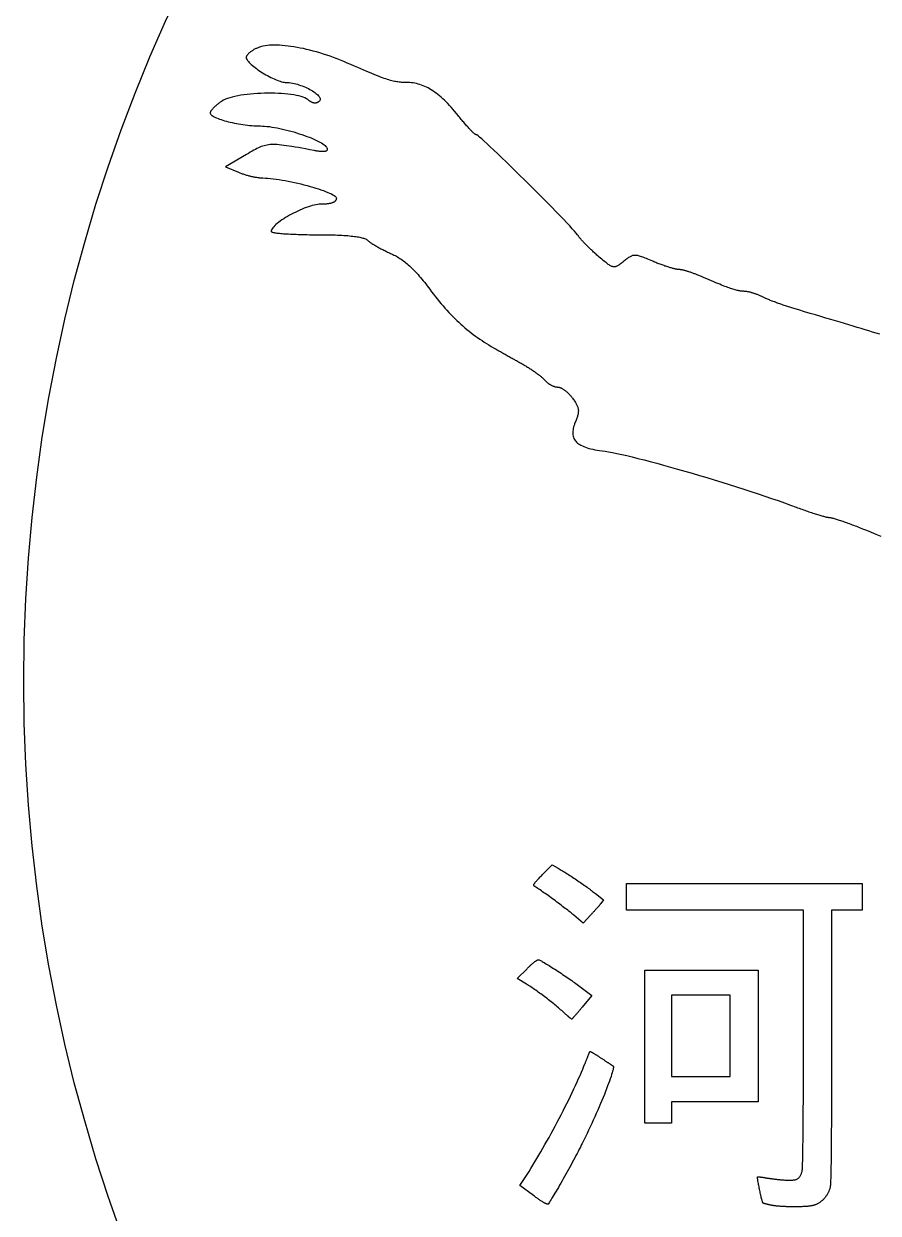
# Model space of a CAD drawing. Extents: x 2.5 to 77.5, y 2.5 to 77.5.
# Drawn here: x 2.5 to 22.46, y 27.58 to 55.37 of the extents above; entities that cross this region are included whole.
import ezdxf

# ---------------------------------------------------------------- set-up
doc = ezdxf.new("R2010")
doc.units = 0
doc.layers.get('0').update_dxf_attribs({"linetype": 'CONTINUOUS'})
doc.layers.add('NAME', color=7, linetype='CONTINUOUS')
doc.layers.add('NITORI', color=7, linetype='CONTINUOUS')

msp = doc.modelspace()

# ---------------------------------------------------------------- linework, layer by layer
msp.add_circle((40, 40), 37.5)
at = {"layer": 'NAME', "color": 7}
msp.add_line((14.41, 27.992), (14.41, 27.992), dxfattribs=at)
msp.add_line((14.41, 27.992), (14.41, 27.992), dxfattribs=at)
at = {"layer": 'NAME'}
for points in [[(15.415, 35.367), (15.446, 35.346), (15.478, 35.324), (15.509, 35.303), (15.54, 35.281), (15.571, 35.26), (15.601, 35.239), (15.631, 35.217), (15.66, 35.197), (15.688, 35.176), (15.715, 35.156), (15.742, 35.137), (15.767, 35.118), (15.791, 35.099), (15.814, 35.082), (15.836, 35.065), (15.857, 35.048), (16.044, 34.898), (15.986, 34.819), (15.982, 34.815), (15.979, 34.81), (15.974, 34.805), (15.97, 34.799), (15.965, 34.793), (15.959, 34.786), (15.953, 34.779), (15.947, 34.772), (15.941, 34.764), (15.934, 34.756), (15.927, 34.748), (15.919, 34.739), (15.912, 34.73), (15.904, 34.721), (15.896, 34.712), (15.887, 34.702), (15.879, 34.692), (15.87, 34.683), (15.861, 34.673), (15.852, 34.662), (15.843, 34.652), (15.833, 34.642), (15.824, 34.631), (15.814, 34.621), (15.805, 34.61), (15.795, 34.6), (15.786, 34.589), (15.776, 34.579), (15.766, 34.568), (15.757, 34.558), (15.747, 34.548), (15.567, 34.355), (15.349, 34.544), (15.349, 34.544), (15.33, 34.559), (15.31, 34.577), (15.287, 34.595), (15.263, 34.615), (15.237, 34.635), (15.21, 34.657), (15.182, 34.679), (15.152, 34.702), (15.122, 34.725), (15.09, 34.749), (15.058, 34.774), (15.025, 34.799), (14.991, 34.824), (14.957, 34.849), (14.923, 34.875), (14.889, 34.9), (14.854, 34.925), (14.82, 34.95), (14.786, 34.975), (14.752, 34.999), (14.719, 35.023), (14.686, 35.046), (14.654, 35.068), (14.623, 35.09), (14.593, 35.111), (14.564, 35.131), (14.537, 35.15), (14.51, 35.167), (14.486, 35.183), (14.463, 35.198), (14.441, 35.212), (14.436, 35.215), (14.432, 35.218), (14.428, 35.222), (14.425, 35.225), (14.422, 35.228), (14.419, 35.232), (14.418, 35.235), (14.416, 35.239), (14.416, 35.243), (14.416, 35.248), (14.417, 35.253), (14.418, 35.258), (14.421, 35.264), (14.424, 35.27), (14.427, 35.276), (14.432, 35.283), (14.437, 35.291), (14.444, 35.3), (14.451, 35.309), (14.459, 35.318), (14.468, 35.329), (14.478, 35.34), (14.489, 35.352), (14.501, 35.365), (14.514, 35.379), (14.528, 35.394), (14.543, 35.41), (14.56, 35.427), (14.577, 35.445), (14.596, 35.464), (14.616, 35.484), (14.848, 35.719), (14.989, 35.639), (15.012, 35.626), (15.035, 35.612), (15.06, 35.597), (15.086, 35.581), (15.113, 35.564), (15.141, 35.547), (15.169, 35.529), (15.198, 35.511), (15.228, 35.491), (15.258, 35.472), (15.289, 35.451), (15.32, 35.431), (15.352, 35.41), (15.383, 35.389)], [(22.089, 34.662), (21.731, 34.662), (21.373, 34.662), (21.373, 31.479), (21.373, 31.285), (21.373, 31.096), (21.372, 30.912), (21.372, 30.734), (21.372, 30.561), (21.372, 30.394), (21.371, 30.232), (21.371, 30.077), (21.37, 29.927), (21.369, 29.782), (21.369, 29.644), (21.368, 29.511), (21.367, 29.385), (21.366, 29.264), (21.365, 29.149), (21.364, 29.041), (21.363, 28.939), (21.362, 28.843), (21.361, 28.753), (21.359, 28.669), (21.358, 28.592), (21.357, 28.521), (21.355, 28.457), (21.354, 28.399), (21.352, 28.348), (21.35, 28.304), (21.349, 28.266), (21.347, 28.235), (21.345, 28.211), (21.343, 28.194), (21.341, 28.183), (21.337, 28.167), (21.332, 28.151), (21.326, 28.135), (21.32, 28.119), (21.314, 28.104), (21.307, 28.089), (21.3, 28.073), (21.293, 28.059), (21.286, 28.044), (21.278, 28.03), (21.269, 28.016), (21.261, 28.002), (21.252, 27.988), (21.243, 27.975), (21.233, 27.962), (21.223, 27.949), (21.213, 27.937), (21.203, 27.925), (21.192, 27.913), (21.182, 27.902), (21.17, 27.891), (21.159, 27.88), (21.147, 27.87), (21.135, 27.86), (21.123, 27.85), (21.111, 27.841), (21.098, 27.832), (21.086, 27.823), (21.073, 27.815), (21.059, 27.808), (21.046, 27.8), (21.036, 27.795), (21.026, 27.79), (21.016, 27.786), (21.006, 27.782), (20.997, 27.777), (20.986, 27.774), (20.976, 27.77), (20.966, 27.766), (20.955, 27.763), (20.944, 27.76), (20.932, 27.757), (20.92, 27.755), (20.908, 27.752), (20.895, 27.75), (20.882, 27.748), (20.867, 27.746), (20.853, 27.744), (20.837, 27.742), (20.821, 27.74), (20.804, 27.739), (20.786, 27.738), (20.767, 27.736), (20.747, 27.735), (20.726, 27.734), (20.704, 27.733), (20.681, 27.732), (20.657, 27.732), (20.632, 27.731), (20.605, 27.73), (20.577, 27.73), (20.548, 27.729), (20.528, 27.729), (20.507, 27.729), (20.486, 27.729), (20.466, 27.729), (20.445, 27.729), (20.424, 27.729), (20.402, 27.729), (20.381, 27.73), (20.36, 27.73), (20.339, 27.731), (20.318, 27.732), (20.297, 27.733), (20.277, 27.734), (20.257, 27.735), (20.236, 27.736), (20.217, 27.737), (20.197, 27.738), (20.178, 27.739), (20.159, 27.741), (20.141, 27.742), (20.123, 27.744), (20.106, 27.745), (20.089, 27.747), (20.073, 27.749), (20.058, 27.751), (20.043, 27.753), (20.029, 27.754), (20.015, 27.756), (20.003, 27.758), (19.991, 27.761), (19.98, 27.763), (19.98, 27.763), (19.98, 27.763), (19.97, 27.765), (19.959, 27.767), (19.949, 27.769), (19.939, 27.771), (19.93, 27.773), (19.92, 27.776), (19.91, 27.778), (19.901, 27.78), (19.892, 27.782), (19.883, 27.784), (19.874, 27.786), (19.866, 27.788), (19.858, 27.79), (19.85, 27.792), (19.842, 27.794), (19.835, 27.796), (19.828, 27.798), (19.821, 27.799), (19.815, 27.801), (19.809, 27.803), (19.803, 27.804), (19.798, 27.806), (19.793, 27.808), (19.789, 27.809), (19.785, 27.81), (19.782, 27.812), (19.779, 27.813), (19.776, 27.814), (19.774, 27.815), (19.773, 27.816), (19.772, 27.816), (19.769, 27.82), (19.766, 27.827), (19.763, 27.837), (19.759, 27.85), (19.754, 27.865), (19.75, 27.883), (19.744, 27.903), (19.739, 27.925), (19.733, 27.948), (19.727, 27.973), (19.721, 27.999), (19.715, 28.026), (19.709, 28.054), (19.703, 28.082), (19.697, 28.111), (19.691, 28.139), (19.685, 28.168), (19.679, 28.196), (19.673, 28.224), (19.668, 28.251), (19.663, 28.276), (19.659, 28.301), (19.655, 28.324), (19.651, 28.345), (19.648, 28.365), (19.645, 28.382), (19.643, 28.397), (19.642, 28.409), (19.641, 28.418), (19.641, 28.425), (19.642, 28.428), (19.643, 28.428), (19.645, 28.429), (19.646, 28.429), (19.649, 28.43), (19.651, 28.43), (19.654, 28.43), (19.658, 28.43), (19.661, 28.43), (19.666, 28.43), (19.67, 28.43), (19.675, 28.43), (19.68, 28.429), (19.686, 28.429), (19.691, 28.428), (19.697, 28.428), (19.704, 28.427), (19.71, 28.426), (19.717, 28.425), (19.724, 28.425), (19.732, 28.424), (19.739, 28.423), (19.747, 28.422), (19.755, 28.42), (19.763, 28.419), (19.771, 28.418), (19.78, 28.417), (19.788, 28.415), (19.797, 28.414), (19.806, 28.412), (19.814, 28.411), (19.823, 28.409), (19.833, 28.407), (19.843, 28.406), (19.853, 28.404), (19.864, 28.402), (19.876, 28.4), (19.888, 28.398), (19.9, 28.397), (19.913, 28.395), (19.926, 28.393), (19.94, 28.391), (19.954, 28.389), (19.968, 28.387), (19.982, 28.385), (19.997, 28.383), (20.012, 28.382), (20.027, 28.38), (20.043, 28.378), (20.058, 28.376), (20.073, 28.374), (20.089, 28.373), (20.104, 28.371), (20.12, 28.369), (20.136, 28.368), (20.151, 28.366), (20.166, 28.364), (20.181, 28.363), (20.197, 28.362), (20.211, 28.36), (20.226, 28.359), (20.24, 28.358), (20.255, 28.356), (20.284, 28.354), (20.312, 28.352), (20.338, 28.351), (20.363, 28.35), (20.387, 28.35), (20.41, 28.35), (20.431, 28.35), (20.451, 28.352), (20.47, 28.353), (20.488, 28.356), (20.505, 28.359), (20.521, 28.362), (20.536, 28.366), (20.55, 28.371), (20.564, 28.377), (20.576, 28.383), (20.588, 28.39), (20.598, 28.398), (20.609, 28.406), (20.618, 28.415), (20.627, 28.426), (20.635, 28.437), (20.643, 28.448), (20.65, 28.461), (20.656, 28.475), (20.663, 28.489), (20.669, 28.504), (20.674, 28.521), (20.679, 28.538), (20.684, 28.557), (20.689, 28.576), (20.69, 28.587), (20.692, 28.605), (20.694, 28.631), (20.695, 28.664), (20.697, 28.704), (20.698, 28.751), (20.699, 28.805), (20.701, 28.866), (20.702, 28.933), (20.703, 29.006), (20.705, 29.085), (20.706, 29.17), (20.707, 29.261), (20.708, 29.357), (20.709, 29.459), (20.71, 29.566), (20.711, 29.678), (20.712, 29.795), (20.713, 29.916), (20.714, 30.043), (20.715, 30.173), (20.715, 30.308), (20.716, 30.447), (20.716, 30.589), (20.717, 30.736), (20.717, 30.885), (20.718, 31.039), (20.718, 31.195), (20.718, 31.354), (20.718, 31.517), (20.718, 31.681), (20.719, 34.662), (18.649, 34.662), (16.579, 34.662), (16.579, 34.974), (16.579, 35.285), (19.334, 35.285), (22.089, 35.285), (22.089, 34.974)], [(14.463, 32.787), (14.433, 32.808), (14.404, 32.827), (14.376, 32.847), (14.348, 32.865), (14.321, 32.883), (14.294, 32.901), (14.268, 32.917), (14.243, 32.933), (14.03, 33.064), (14.258, 33.292), (14.272, 33.306), (14.286, 33.319), (14.3, 33.332), (14.313, 33.345), (14.326, 33.357), (14.338, 33.368), (14.35, 33.38), (14.362, 33.39), (14.374, 33.4), (14.385, 33.41), (14.396, 33.42), (14.406, 33.428), (14.416, 33.437), (14.426, 33.445), (14.435, 33.452), (14.444, 33.459), (14.453, 33.465), (14.461, 33.471), (14.469, 33.477), (14.477, 33.482), (14.484, 33.486), (14.491, 33.49), (14.497, 33.493), (14.503, 33.496), (14.509, 33.498), (14.514, 33.5), (14.519, 33.502), (14.523, 33.502), (14.527, 33.503), (14.53, 33.502), (14.533, 33.501), (14.545, 33.497), (14.559, 33.49), (14.575, 33.482), (14.594, 33.472), (14.614, 33.46), (14.637, 33.447), (14.662, 33.433), (14.688, 33.417), (14.716, 33.4), (14.745, 33.382), (14.776, 33.363), (14.808, 33.343), (14.841, 33.322), (14.875, 33.3), (14.91, 33.278), (14.945, 33.255), (14.981, 33.232), (15.017, 33.208), (15.053, 33.184), (15.09, 33.159), (15.126, 33.135), (15.163, 33.11), (15.199, 33.086), (15.234, 33.061), (15.27, 33.037), (15.304, 33.013), (15.337, 32.989), (15.37, 32.966), (15.401, 32.943), (15.431, 32.921), (15.46, 32.9), (15.77, 32.669), (15.544, 32.391), (15.532, 32.376), (15.52, 32.362), (15.508, 32.348), (15.497, 32.334), (15.485, 32.32), (15.474, 32.306), (15.463, 32.293), (15.452, 32.28), (15.442, 32.267), (15.431, 32.255), (15.421, 32.243), (15.411, 32.232), (15.402, 32.22), (15.393, 32.21), (15.384, 32.2), (15.375, 32.19), (15.367, 32.181), (15.36, 32.172), (15.352, 32.163), (15.345, 32.156), (15.339, 32.149), (15.333, 32.142), (15.327, 32.136), (15.322, 32.131), (15.318, 32.126), (15.314, 32.122), (15.31, 32.119), (15.307, 32.116), (15.305, 32.114), (15.303, 32.113), (15.302, 32.113), (15.301, 32.113), (15.3, 32.113), (15.298, 32.115), (15.295, 32.116), (15.292, 32.118), (15.289, 32.12), (15.286, 32.123), (15.282, 32.126), (15.277, 32.129), (15.272, 32.133), (15.267, 32.137), (15.262, 32.141), (15.256, 32.146), (15.25, 32.151), (15.244, 32.156), (15.238, 32.161), (15.231, 32.167), (15.224, 32.173), (15.216, 32.18), (15.209, 32.186), (15.201, 32.193), (15.193, 32.2), (15.185, 32.207), (15.177, 32.214), (15.168, 32.222), (15.16, 32.229), (15.151, 32.237), (15.142, 32.245), (15.133, 32.253), (15.124, 32.261), (15.115, 32.27), (15.115, 32.27), (15.092, 32.291), (15.069, 32.312), (15.044, 32.334), (15.019, 32.356), (14.992, 32.378), (14.966, 32.401), (14.938, 32.424), (14.91, 32.447), (14.882, 32.47), (14.853, 32.493), (14.824, 32.517), (14.794, 32.54), (14.764, 32.564), (14.734, 32.587), (14.704, 32.61), (14.673, 32.633), (14.643, 32.656), (14.613, 32.679), (14.582, 32.701), (14.552, 32.723), (14.522, 32.745), (14.492, 32.766)], [(17.637, 30.179), (17.637, 29.93), (17.637, 29.681), (17.326, 29.681), (17.014, 29.681), (17.014, 31.471), (17.014, 31.471), (17.014, 33.261), (18.338, 33.261), (19.661, 33.261), (19.661, 31.72), (19.661, 30.179), (18.649, 30.179)], [(18.322, 30.771), (19.007, 30.771), (19.007, 31.72), (19.007, 31.72), (19.007, 32.67), (18.322, 32.67), (17.637, 32.67), (17.637, 31.72), (17.637, 30.771)], [(15.055, 29.881), (15.101, 29.969), (15.145, 30.057), (15.189, 30.144), (15.232, 30.23), (15.273, 30.316), (15.314, 30.4), (15.354, 30.484), (15.392, 30.565), (15.429, 30.645), (15.464, 30.724), (15.498, 30.8), (15.53, 30.874), (15.56, 30.946), (15.589, 31.015), (15.616, 31.082), (15.621, 31.096), (15.627, 31.11), (15.632, 31.124), (15.638, 31.137), (15.643, 31.15), (15.648, 31.164), (15.653, 31.176), (15.658, 31.189), (15.663, 31.201), (15.668, 31.213), (15.672, 31.225), (15.677, 31.236), (15.681, 31.247), (15.686, 31.258), (15.69, 31.268), (15.694, 31.277), (15.698, 31.287), (15.701, 31.295), (15.705, 31.304), (15.708, 31.312), (15.711, 31.319), (15.714, 31.326), (15.716, 31.332), (15.719, 31.337), (15.721, 31.343), (15.723, 31.347), (15.724, 31.351), (15.726, 31.354), (15.727, 31.356), (15.728, 31.358), (15.728, 31.359), (15.729, 31.359), (15.73, 31.359), (15.733, 31.359), (15.735, 31.358), (15.739, 31.356), (15.743, 31.355), (15.748, 31.352), (15.753, 31.35), (15.759, 31.347), (15.765, 31.343), (15.772, 31.34), (15.779, 31.335), (15.787, 31.331), (15.795, 31.326), (15.804, 31.321), (15.813, 31.315), (15.823, 31.31), (15.833, 31.304), (15.843, 31.297), (15.854, 31.291), (15.865, 31.284), (15.877, 31.277), (15.888, 31.269), (15.9, 31.262), (15.913, 31.254), (15.925, 31.246), (15.938, 31.238), (15.951, 31.229), (15.964, 31.221), (15.977, 31.212), (15.991, 31.203), (16.004, 31.194), (16.018, 31.186), (16.031, 31.177), (16.044, 31.168), (16.057, 31.16), (16.07, 31.151), (16.082, 31.143), (16.095, 31.135), (16.107, 31.127), (16.119, 31.119), (16.13, 31.111), (16.141, 31.104), (16.152, 31.097), (16.163, 31.09), (16.173, 31.083), (16.183, 31.076), (16.193, 31.07), (16.202, 31.064), (16.21, 31.059), (16.218, 31.053), (16.226, 31.048), (16.233, 31.043), (16.24, 31.039), (16.246, 31.035), (16.251, 31.031), (16.256, 31.028), (16.261, 31.025), (16.265, 31.023), (16.268, 31.021), (16.27, 31.019), (16.272, 31.018), (16.276, 31.011), (16.278, 30.999), (16.277, 30.981), (16.274, 30.957), (16.268, 30.929), (16.259, 30.896), (16.249, 30.859), (16.236, 30.817), (16.221, 30.771), (16.204, 30.721), (16.185, 30.668), (16.164, 30.612), (16.142, 30.552), (16.117, 30.489), (16.092, 30.424), (16.065, 30.356), (16.036, 30.286), (16.007, 30.214), (15.976, 30.141), (15.944, 30.066), (15.911, 29.989), (15.877, 29.912), (15.843, 29.834), (15.807, 29.755), (15.772, 29.677), (15.735, 29.598), (15.698, 29.519), (15.661, 29.44), (15.624, 29.363), (15.587, 29.286), (15.549, 29.21), (15.527, 29.167), (15.504, 29.121), (15.48, 29.074), (15.455, 29.025), (15.428, 28.975), (15.401, 28.924), (15.373, 28.872), (15.345, 28.819), (15.316, 28.765), (15.286, 28.711), (15.256, 28.656), (15.226, 28.601), (15.196, 28.547), (15.166, 28.493), (15.136, 28.439), (15.106, 28.386), (15.076, 28.334), (15.047, 28.282), (15.018, 28.232), (14.99, 28.184), (14.963, 28.137), (14.936, 28.091), (14.91, 28.048), (14.886, 28.007), (14.862, 27.968), (14.84, 27.932), (14.819, 27.898), (14.799, 27.867), (14.782, 27.839), (14.765, 27.815), (14.751, 27.794), (14.749, 27.792), (14.746, 27.791), (14.743, 27.79), (14.74, 27.79), (14.735, 27.79), (14.73, 27.791), (14.725, 27.792), (14.718, 27.794), (14.712, 27.797), (14.704, 27.8), (14.696, 27.803), (14.688, 27.808), (14.679, 27.812), (14.669, 27.818), (14.658, 27.824), (14.647, 27.83), (14.636, 27.837), (14.623, 27.844), (14.611, 27.853), (14.597, 27.861), (14.583, 27.87), (14.569, 27.88), (14.553, 27.89), (14.537, 27.901), (14.521, 27.913), (14.504, 27.925), (14.486, 27.937), (14.468, 27.95), (14.449, 27.964), (14.43, 27.978), (14.41, 27.992), (14.094, 28.226), (14.305, 28.556), (14.349, 28.627), (14.395, 28.701), (14.441, 28.776), (14.487, 28.854), (14.534, 28.933), (14.582, 29.014), (14.63, 29.097), (14.677, 29.181), (14.725, 29.266), (14.773, 29.352), (14.821, 29.439), (14.869, 29.527), (14.916, 29.615), (14.963, 29.704), (15.009, 29.792)]]:
    msp.add_lwpolyline(points, close=True, dxfattribs=at)
at = {"layer": 'NITORI'}
msp.add_lwpolyline([(22.5, 48.117), (22.417, 48.142), (22.333, 48.167), (22.246, 48.193), (22.158, 48.22), (22.067, 48.247), (21.974, 48.275), (21.878, 48.303), (21.78, 48.333), (21.678, 48.363), (21.574, 48.394), (21.467, 48.427), (21.356, 48.46), (21.241, 48.494), (21.123, 48.529), (21.001, 48.565), (20.875, 48.603), (20.745, 48.642), (20.611, 48.682), (20.472, 48.723), (20.447, 48.731), (20.422, 48.738), (20.397, 48.746), (20.371, 48.754), (20.346, 48.762), (20.32, 48.771), (20.294, 48.78), (20.267, 48.788), (20.241, 48.797), (20.215, 48.806), (20.189, 48.815), (20.163, 48.824), (20.137, 48.834), (20.112, 48.843), (20.086, 48.852), (20.061, 48.861), (20.037, 48.871), (20.013, 48.88), (19.989, 48.889), (19.966, 48.898), (19.943, 48.907), (19.921, 48.916), (19.9, 48.925), (19.879, 48.933), (19.86, 48.942), (19.841, 48.95), (19.822, 48.958), (19.805, 48.966), (19.789, 48.973), (19.774, 48.981), (19.76, 48.988), (19.746, 48.995), (19.732, 49.001), (19.718, 49.008), (19.703, 49.015), (19.689, 49.021), (19.674, 49.027), (19.659, 49.034), (19.644, 49.04), (19.628, 49.045), (19.613, 49.051), (19.598, 49.057), (19.582, 49.062), (19.567, 49.067), (19.552, 49.072), (19.536, 49.077), (19.521, 49.082), (19.506, 49.086), (19.492, 49.09), (19.477, 49.094), (19.463, 49.097), (19.449, 49.101), (19.435, 49.104), (19.422, 49.106), (19.409, 49.109), (19.396, 49.111), (19.384, 49.113), (19.373, 49.115), (19.362, 49.116), (19.351, 49.117), (19.341, 49.117), (19.331, 49.117), (19.315, 49.118), (19.299, 49.118), (19.282, 49.12), (19.264, 49.121), (19.246, 49.124), (19.228, 49.127), (19.208, 49.13), (19.188, 49.134), (19.167, 49.139), (19.145, 49.145), (19.121, 49.151), (19.097, 49.158), (19.071, 49.166), (19.044, 49.175), (19.015, 49.185), (18.984, 49.196), (18.952, 49.207), (18.918, 49.22), (18.882, 49.233), (18.844, 49.248), (18.804, 49.264), (18.762, 49.281), (18.718, 49.299), (18.671, 49.318), (18.622, 49.338), (18.57, 49.36), (18.516, 49.383), (18.459, 49.407), (18.399, 49.433), (18.336, 49.46), (18.27, 49.488), (18.253, 49.495), (18.236, 49.502), (18.218, 49.51), (18.201, 49.517), (18.183, 49.524), (18.165, 49.53), (18.147, 49.537), (18.129, 49.543), (18.112, 49.55), (18.094, 49.556), (18.076, 49.562), (18.059, 49.568), (18.042, 49.573), (18.024, 49.579), (18.008, 49.584), (17.991, 49.589), (17.975, 49.594), (17.959, 49.598), (17.943, 49.602), (17.928, 49.606), (17.913, 49.61), (17.899, 49.613), (17.885, 49.616), (17.872, 49.619), (17.859, 49.621), (17.847, 49.623), (17.836, 49.625), (17.825, 49.626), (17.815, 49.627), (17.805, 49.628), (17.797, 49.628), (17.788, 49.628), (17.778, 49.629), (17.767, 49.63), (17.755, 49.632), (17.742, 49.635), (17.728, 49.637), (17.714, 49.64), (17.698, 49.644), (17.681, 49.648), (17.664, 49.653), (17.646, 49.658), (17.628, 49.663), (17.608, 49.668), (17.589, 49.674), (17.568, 49.681), (17.547, 49.687), (17.526, 49.694), (17.504, 49.702), (17.482, 49.709), (17.459, 49.717), (17.436, 49.725), (17.413, 49.734), (17.389, 49.742), (17.366, 49.751), (17.342, 49.76), (17.318, 49.77), (17.294, 49.779), (17.27, 49.789), (17.246, 49.799), (17.222, 49.809), (17.199, 49.819), (17.158, 49.836), (17.12, 49.852), (17.084, 49.868), (17.05, 49.881), (17.018, 49.894), (16.989, 49.906), (16.961, 49.916), (16.935, 49.926), (16.911, 49.934), (16.888, 49.941), (16.866, 49.947), (16.846, 49.951), (16.826, 49.955), (16.808, 49.957), (16.791, 49.958), (16.774, 49.958), (16.758, 49.957), (16.742, 49.955), (16.726, 49.951), (16.711, 49.947), (16.696, 49.941), (16.681, 49.934), (16.665, 49.926), (16.649, 49.917), (16.633, 49.906), (16.616, 49.894), (16.599, 49.882), (16.58, 49.868), (16.561, 49.852), (16.54, 49.836), (16.519, 49.819), (16.497, 49.801), (16.476, 49.784), (16.457, 49.769), (16.438, 49.755), (16.421, 49.742), (16.404, 49.731), (16.388, 49.721), (16.373, 49.712), (16.358, 49.705), (16.344, 49.699), (16.33, 49.694), (16.316, 49.691), (16.302, 49.69), (16.287, 49.69), (16.273, 49.692), (16.258, 49.695), (16.243, 49.699), (16.227, 49.706), (16.21, 49.714), (16.193, 49.724), (16.175, 49.735), (16.155, 49.748), (16.135, 49.763), (16.113, 49.78), (16.089, 49.798), (16.065, 49.818), (16.038, 49.841), (16.01, 49.865), (15.979, 49.891), (15.947, 49.918), (15.913, 49.948), (15.893, 49.965), (15.874, 49.983), (15.854, 50), (15.834, 50.018), (15.815, 50.035), (15.796, 50.053), (15.777, 50.071), (15.758, 50.088), (15.739, 50.106), (15.721, 50.123), (15.703, 50.141), (15.685, 50.158), (15.668, 50.175), (15.651, 50.192), (15.635, 50.208), (15.619, 50.224), (15.603, 50.24), (15.588, 50.256), (15.574, 50.271), (15.56, 50.286), (15.547, 50.3), (15.535, 50.314), (15.523, 50.327), (15.512, 50.34), (15.502, 50.352), (15.492, 50.364), (15.483, 50.375), (15.476, 50.385), (15.469, 50.394), (15.463, 50.403), (15.458, 50.411), (15.44, 50.437), (15.41, 50.474), (15.369, 50.521), (15.317, 50.579), (15.256, 50.645), (15.186, 50.719), (15.109, 50.801), (15.024, 50.889), (14.934, 50.983), (14.838, 51.081), (14.737, 51.183), (14.633, 51.289), (14.526, 51.396), (14.417, 51.505), (14.306, 51.615), (14.196, 51.725), (14.086, 51.833), (13.977, 51.94), (13.871, 52.044), (13.768, 52.144), (13.668, 52.24), (13.573, 52.331), (13.484, 52.415), (13.401, 52.493), (13.326, 52.563), (13.258, 52.625), (13.2, 52.677), (13.151, 52.72), (13.113, 52.751), (13.086, 52.77), (13.071, 52.777), (13.067, 52.777), (13.062, 52.779), (13.056, 52.782), (13.049, 52.786), (13.042, 52.792), (13.033, 52.798), (13.024, 52.806), (13.014, 52.814), (13.003, 52.824), (12.992, 52.834), (12.98, 52.846), (12.967, 52.858), (12.954, 52.871), (12.94, 52.885), (12.926, 52.9), (12.911, 52.916), (12.896, 52.932), (12.88, 52.949), (12.864, 52.967), (12.847, 52.986), (12.83, 53.005), (12.813, 53.025), (12.795, 53.045), (12.778, 53.066), (12.76, 53.087), (12.741, 53.109), (12.723, 53.131), (12.704, 53.154), (12.686, 53.177), (12.667, 53.2), (12.648, 53.224), (12.607, 53.275), (12.566, 53.324), (12.525, 53.372), (12.485, 53.418), (12.445, 53.461), (12.406, 53.503), (12.366, 53.543), (12.327, 53.582), (12.289, 53.618), (12.25, 53.653), (12.211, 53.686), (12.173, 53.717), (12.135, 53.746), (12.097, 53.774), (12.059, 53.8), (12.021, 53.824), (11.983, 53.847), (11.945, 53.868), (11.907, 53.887), (11.869, 53.905), (11.831, 53.921), (11.793, 53.936), (11.754, 53.949), (11.716, 53.96), (11.677, 53.97), (11.639, 53.978), (11.6, 53.985), (11.561, 53.99), (11.521, 53.993), (11.481, 53.996), (11.441, 53.996), (11.412, 53.997), (11.383, 53.997), (11.354, 53.998), (11.326, 54), (11.299, 54.002), (11.271, 54.004), (11.243, 54.008), (11.216, 54.012), (11.187, 54.017), (11.158, 54.022), (11.128, 54.029), (11.097, 54.037), (11.065, 54.045), (11.031, 54.055), (10.995, 54.066), (10.958, 54.079), (10.919, 54.092), (10.878, 54.107), (10.834, 54.123), (10.788, 54.141), (10.739, 54.16), (10.687, 54.181), (10.632, 54.204), (10.574, 54.228), (10.512, 54.254), (10.447, 54.282), (10.377, 54.312), (10.304, 54.344), (10.226, 54.378), (10.144, 54.413), (10.058, 54.451), (9.978, 54.486), (9.899, 54.518), (9.819, 54.55), (9.739, 54.58), (9.659, 54.609), (9.579, 54.636), (9.5, 54.662), (9.42, 54.686), (9.342, 54.709), (9.263, 54.731), (9.186, 54.751), (9.109, 54.77), (9.034, 54.787), (8.959, 54.802), (8.885, 54.816), (8.813, 54.829), (8.743, 54.839), (8.674, 54.848), (8.606, 54.856), (8.541, 54.862), (8.477, 54.866), (8.415, 54.868), (8.356, 54.869), (8.299, 54.868), (8.244, 54.865), (8.192, 54.86), (8.142, 54.853), (8.095, 54.845), (8.051, 54.835), (8.01, 54.823), (7.973, 54.809), (7.956, 54.802), (7.94, 54.794), (7.924, 54.787), (7.909, 54.779), (7.894, 54.772), (7.879, 54.764), (7.865, 54.756), (7.851, 54.747), (7.838, 54.739), (7.825, 54.731), (7.813, 54.722), (7.801, 54.714), (7.789, 54.705), (7.778, 54.697), (7.768, 54.688), (7.759, 54.679), (7.749, 54.671), (7.741, 54.662), (7.733, 54.654), (7.726, 54.646), (7.72, 54.638), (7.714, 54.629), (7.709, 54.622), (7.705, 54.614), (7.701, 54.606), (7.699, 54.599), (7.697, 54.592), (7.696, 54.585), (7.695, 54.578), (7.696, 54.571), (7.698, 54.565), (7.705, 54.547), (7.716, 54.527), (7.73, 54.507), (7.748, 54.485), (7.768, 54.463), (7.79, 54.44), (7.815, 54.417), (7.842, 54.393), (7.872, 54.368), (7.903, 54.344), (7.936, 54.32), (7.97, 54.295), (8.005, 54.271), (8.042, 54.247), (8.079, 54.223), (8.117, 54.2), (8.155, 54.178), (8.194, 54.156), (8.233, 54.135), (8.272, 54.116), (8.31, 54.097), (8.348, 54.079), (8.385, 54.063), (8.422, 54.049), (8.457, 54.035), (8.491, 54.024), (8.523, 54.014), (8.554, 54.007), (8.583, 54.001), (8.61, 53.998), (8.634, 53.996), (8.669, 53.995), (8.704, 53.993), (8.741, 53.988), (8.778, 53.982), (8.816, 53.974), (8.854, 53.965), (8.892, 53.955), (8.93, 53.943), (8.969, 53.93), (9.006, 53.917), (9.044, 53.902), (9.08, 53.886), (9.116, 53.87), (9.151, 53.853), (9.184, 53.836), (9.216, 53.818), (9.247, 53.799), (9.275, 53.781), (9.302, 53.762), (9.327, 53.743), (9.349, 53.725), (9.369, 53.706), (9.387, 53.688), (9.401, 53.67), (9.413, 53.652), (9.421, 53.635), (9.426, 53.619), (9.428, 53.604), (9.426, 53.589), (9.419, 53.575), (9.409, 53.562), (9.402, 53.556), (9.395, 53.549), (9.388, 53.544), (9.38, 53.538), (9.373, 53.533), (9.365, 53.529), (9.358, 53.526), (9.35, 53.522), (9.342, 53.52), (9.334, 53.518), (9.326, 53.516), (9.318, 53.515), (9.31, 53.515), (9.301, 53.515), (9.293, 53.515), (9.284, 53.516), (9.275, 53.518), (9.266, 53.52), (9.257, 53.523), (9.248, 53.526), (9.238, 53.53), (9.229, 53.534), (9.219, 53.539), (9.209, 53.544), (9.199, 53.55), (9.189, 53.557), (9.178, 53.564), (9.167, 53.571), (9.157, 53.579), (9.145, 53.588), (9.134, 53.597), (9.105, 53.617), (9.07, 53.636), (9.028, 53.653), (8.981, 53.669), (8.928, 53.683), (8.871, 53.696), (8.809, 53.708), (8.743, 53.718), (8.673, 53.726), (8.601, 53.733), (8.525, 53.739), (8.448, 53.743), (8.368, 53.746), (8.288, 53.747), (8.206, 53.747), (8.124, 53.746), (8.042, 53.743), (7.96, 53.739), (7.879, 53.733), (7.799, 53.726), (7.721, 53.718), (7.645, 53.709), (7.572, 53.698), (7.502, 53.685), (7.435, 53.672), (7.372, 53.657), (7.314, 53.64), (7.26, 53.623), (7.211, 53.604), (7.168, 53.584), (7.131, 53.562), (7.117, 53.553), (7.102, 53.543), (7.088, 53.533), (7.074, 53.523), (7.061, 53.513), (7.047, 53.503), (7.034, 53.493), (7.021, 53.482), (7.009, 53.472), (6.997, 53.462), (6.985, 53.452), (6.974, 53.442), (6.963, 53.432), (6.952, 53.422), (6.942, 53.412), (6.932, 53.402), (6.923, 53.393), (6.914, 53.384), (6.906, 53.374), (6.899, 53.366), (6.892, 53.357), (6.885, 53.348), (6.879, 53.34), (6.874, 53.332), (6.869, 53.325), (6.865, 53.318), (6.862, 53.311), (6.86, 53.304), (6.858, 53.298), (6.857, 53.293), (6.856, 53.287), (6.858, 53.275), (6.864, 53.262), (6.874, 53.249), (6.888, 53.235), (6.905, 53.222), (6.926, 53.208), (6.949, 53.195), (6.976, 53.181), (7.006, 53.168), (7.038, 53.155), (7.073, 53.141), (7.11, 53.129), (7.149, 53.116), (7.19, 53.103), (7.233, 53.091), (7.278, 53.08), (7.324, 53.068), (7.371, 53.058), (7.42, 53.047), (7.469, 53.038), (7.52, 53.028), (7.571, 53.02), (7.622, 53.012), (7.674, 53.005), (7.725, 52.999), (7.777, 52.994), (7.828, 52.989), (7.879, 52.985), (7.93, 52.983), (7.98, 52.981), (8.028, 52.98), (8.077, 52.979), (8.128, 52.976), (8.182, 52.971), (8.238, 52.965), (8.297, 52.956), (8.357, 52.946), (8.419, 52.935), (8.482, 52.922), (8.547, 52.907), (8.611, 52.892), (8.676, 52.875), (8.741, 52.858), (8.806, 52.84), (8.87, 52.82), (8.934, 52.8), (8.996, 52.78), (9.056, 52.759), (9.115, 52.738), (9.172, 52.716), (9.227, 52.694), (9.278, 52.672), (9.327, 52.65), (9.373, 52.628), (9.415, 52.606), (9.453, 52.585), (9.487, 52.563), (9.517, 52.543), (9.541, 52.523), (9.561, 52.503), (9.575, 52.485), (9.584, 52.467), (9.587, 52.459), (9.588, 52.451), (9.589, 52.443), (9.59, 52.436), (9.589, 52.43), (9.588, 52.423), (9.586, 52.418), (9.583, 52.412), (9.58, 52.407), (9.575, 52.403), (9.57, 52.399), (9.564, 52.395), (9.557, 52.392), (9.55, 52.389), (9.541, 52.387), (9.532, 52.385), (9.522, 52.384), (9.511, 52.383), (9.499, 52.382), (9.486, 52.382), (9.472, 52.382), (9.457, 52.383), (9.442, 52.384), (9.425, 52.385), (9.408, 52.387), (9.389, 52.389), (9.37, 52.392), (9.349, 52.395), (9.328, 52.398), (9.306, 52.402), (9.282, 52.406), (9.181, 52.425), (9.086, 52.443), (8.998, 52.459), (8.915, 52.474), (8.838, 52.487), (8.765, 52.5), (8.698, 52.511), (8.635, 52.52), (8.576, 52.528), (8.521, 52.535), (8.47, 52.54), (8.422, 52.544), (8.377, 52.546), (8.334, 52.547), (8.294, 52.547), (8.256, 52.544), (8.219, 52.541), (8.184, 52.535), (8.15, 52.528), (8.116, 52.52), (8.083, 52.51), (8.05, 52.498), (8.016, 52.484), (7.982, 52.469), (7.947, 52.452), (7.911, 52.433), (7.873, 52.413), (7.833, 52.391), (7.792, 52.367), (7.747, 52.341), (7.7, 52.314), (7.213, 52.028), (7.518, 51.898), (7.534, 51.891), (7.551, 51.885), (7.568, 51.878), (7.586, 51.871), (7.605, 51.865), (7.623, 51.859), (7.642, 51.852), (7.662, 51.846), (7.681, 51.84), (7.701, 51.835), (7.721, 51.829), (7.741, 51.824), (7.761, 51.819), (7.781, 51.814), (7.801, 51.809), (7.821, 51.804), (7.841, 51.8), (7.861, 51.795), (7.88, 51.792), (7.9, 51.788), (7.919, 51.784), (7.938, 51.781), (7.957, 51.778), (7.975, 51.776), (7.993, 51.773), (8.01, 51.771), (8.027, 51.77), (8.044, 51.768), (8.059, 51.767), (8.075, 51.766), (8.089, 51.766), (8.144, 51.764), (8.203, 51.76), (8.265, 51.755), (8.33, 51.748), (8.397, 51.739), (8.466, 51.729), (8.536, 51.717), (8.608, 51.705), (8.681, 51.691), (8.755, 51.676), (8.828, 51.66), (8.902, 51.643), (8.975, 51.626), (9.047, 51.608), (9.119, 51.589), (9.188, 51.57), (9.256, 51.55), (9.321, 51.53), (9.384, 51.51), (9.444, 51.49), (9.5, 51.47), (9.553, 51.45), (9.602, 51.43), (9.646, 51.411), (9.686, 51.392), (9.72, 51.373), (9.749, 51.356), (9.773, 51.338), (9.79, 51.322), (9.8, 51.307), (9.804, 51.292), (9.803, 51.283), (9.802, 51.275), (9.8, 51.266), (9.798, 51.258), (9.794, 51.25), (9.79, 51.243), (9.785, 51.236), (9.779, 51.229), (9.773, 51.222), (9.766, 51.216), (9.758, 51.21), (9.749, 51.204), (9.74, 51.199), (9.729, 51.194), (9.718, 51.189), (9.707, 51.185), (9.694, 51.18), (9.681, 51.176), (9.667, 51.173), (9.652, 51.17), (9.636, 51.166), (9.62, 51.164), (9.603, 51.161), (9.585, 51.159), (9.566, 51.157), (9.547, 51.156), (9.527, 51.154), (9.506, 51.153), (9.484, 51.153), (9.462, 51.152), (9.438, 51.152), (9.404, 51.151), (9.367, 51.147), (9.327, 51.14), (9.285, 51.131), (9.241, 51.12), (9.196, 51.107), (9.149, 51.092), (9.101, 51.075), (9.053, 51.057), (9.003, 51.037), (8.953, 51.016), (8.904, 50.993), (8.854, 50.969), (8.805, 50.945), (8.756, 50.919), (8.709, 50.893), (8.662, 50.867), (8.617, 50.84), (8.574, 50.812), (8.533, 50.785), (8.493, 50.758), (8.457, 50.731), (8.423, 50.704), (8.392, 50.677), (8.364, 50.652), (8.34, 50.627), (8.319, 50.602), (8.303, 50.579), (8.29, 50.557), (8.283, 50.536), (8.28, 50.517), (8.281, 50.513), (8.285, 50.509), (8.292, 50.505), (8.302, 50.501), (8.315, 50.498), (8.33, 50.494), (8.348, 50.49), (8.368, 50.487), (8.39, 50.483), (8.415, 50.48), (8.442, 50.476), (8.472, 50.473), (8.503, 50.47), (8.536, 50.467), (8.571, 50.464), (8.609, 50.462), (8.648, 50.459), (8.688, 50.457), (8.73, 50.454), (8.774, 50.452), (8.82, 50.45), (8.866, 50.449), (8.914, 50.447), (8.964, 50.445), (9.014, 50.444), (9.066, 50.443), (9.118, 50.442), (9.172, 50.441), (9.227, 50.441), (9.282, 50.44), (9.338, 50.44), (9.406, 50.44), (9.473, 50.44), (9.537, 50.439), (9.599, 50.438), (9.659, 50.437), (9.717, 50.436), (9.773, 50.434), (9.828, 50.432), (9.88, 50.43), (9.93, 50.427), (9.978, 50.424), (10.024, 50.421), (10.068, 50.418), (10.11, 50.414), (10.15, 50.41), (10.188, 50.406), (10.225, 50.402), (10.259, 50.397), (10.291, 50.392), (10.322, 50.387), (10.35, 50.381), (10.377, 50.375), (10.401, 50.369), (10.424, 50.363), (10.445, 50.356), (10.464, 50.349), (10.481, 50.342), (10.497, 50.335), (10.51, 50.327), (10.522, 50.319), (10.531, 50.311), (10.539, 50.304), (10.548, 50.296), (10.558, 50.288), (10.568, 50.28), (10.58, 50.271), (10.593, 50.262), (10.606, 50.253), (10.621, 50.243), (10.636, 50.234), (10.652, 50.223), (10.669, 50.213), (10.686, 50.202), (10.704, 50.192), (10.723, 50.181), (10.742, 50.17), (10.762, 50.159), (10.782, 50.147), (10.802, 50.136), (10.823, 50.125), (10.845, 50.113), (10.866, 50.102), (10.888, 50.091), (10.911, 50.079), (10.933, 50.068), (10.956, 50.057), (10.978, 50.046), (11.001, 50.035), (11.024, 50.024), (11.047, 50.014), (11.069, 50.003), (11.092, 49.993), (11.121, 49.98), (11.149, 49.966), (11.178, 49.952), (11.206, 49.936), (11.234, 49.92), (11.262, 49.903), (11.29, 49.885), (11.318, 49.867), (11.346, 49.847), (11.374, 49.827), (11.401, 49.805), (11.429, 49.783), (11.457, 49.76), (11.485, 49.736), (11.513, 49.711), (11.541, 49.684), (11.57, 49.657), (11.598, 49.629), (11.627, 49.6), (11.655, 49.57), (11.684, 49.539), (11.713, 49.507), (11.742, 49.473), (11.772, 49.439), (11.802, 49.403), (11.832, 49.366), (11.862, 49.329), (11.893, 49.289), (11.924, 49.249), (11.955, 49.208), (11.986, 49.165), (12.03, 49.106), (12.074, 49.048), (12.118, 48.991), (12.163, 48.936), (12.207, 48.881), (12.251, 48.828), (12.296, 48.775), (12.341, 48.724), (12.386, 48.674), (12.432, 48.625), (12.477, 48.577), (12.523, 48.53), (12.569, 48.483), (12.616, 48.438), (12.663, 48.394), (12.71, 48.351), (12.758, 48.308), (12.806, 48.267), (12.854, 48.226), (12.903, 48.186), (12.952, 48.148), (13.002, 48.109), (13.053, 48.072), (13.104, 48.035), (13.155, 48), (13.207, 47.965), (13.259, 47.93), (13.313, 47.897), (13.366, 47.864), (13.421, 47.831), (13.476, 47.8), (13.491, 47.791), (13.507, 47.783), (13.523, 47.773), (13.541, 47.763), (13.559, 47.753), (13.578, 47.742), (13.597, 47.731), (13.617, 47.72), (13.638, 47.708), (13.659, 47.696), (13.681, 47.684), (13.703, 47.671), (13.726, 47.659), (13.749, 47.646), (13.772, 47.633), (13.795, 47.619), (13.819, 47.606), (13.842, 47.593), (13.866, 47.579), (13.89, 47.566), (13.914, 47.552), (13.938, 47.539), (13.962, 47.526), (13.985, 47.512), (14.009, 47.499), (14.032, 47.486), (14.055, 47.473), (14.077, 47.461), (14.1, 47.448), (14.121, 47.436), (14.143, 47.424), (14.164, 47.412), (14.185, 47.4), (14.206, 47.388), (14.228, 47.375), (14.249, 47.362), (14.27, 47.349), (14.291, 47.336), (14.312, 47.322), (14.333, 47.309), (14.354, 47.295), (14.374, 47.282), (14.394, 47.268), (14.414, 47.255), (14.433, 47.241), (14.452, 47.228), (14.471, 47.214), (14.489, 47.201), (14.507, 47.188), (14.524, 47.175), (14.54, 47.162), (14.556, 47.15), (14.571, 47.138), (14.586, 47.126), (14.599, 47.114), (14.612, 47.103), (14.625, 47.092), (14.636, 47.081), (14.646, 47.071), (14.656, 47.061), (14.664, 47.052), (14.672, 47.043), (14.679, 47.035), (14.687, 47.026), (14.695, 47.018), (14.703, 47.01), (14.712, 47.002), (14.721, 46.994), (14.73, 46.987), (14.739, 46.979), (14.749, 46.972), (14.758, 46.965), (14.768, 46.958), (14.778, 46.951), (14.789, 46.945), (14.799, 46.939), (14.809, 46.933), (14.82, 46.927), (14.831, 46.922), (14.841, 46.917), (14.852, 46.912), (14.862, 46.908), (14.873, 46.903), (14.883, 46.9), (14.894, 46.896), (14.904, 46.893), (14.914, 46.89), (14.924, 46.888), (14.934, 46.886), (14.943, 46.884), (14.953, 46.883), (14.962, 46.882), (14.971, 46.882), (14.98, 46.881), (14.989, 46.88), (14.999, 46.878), (15.009, 46.875), (15.02, 46.872), (15.03, 46.868), (15.041, 46.864), (15.053, 46.859), (15.064, 46.853), (15.076, 46.847), (15.088, 46.84), (15.1, 46.833), (15.112, 46.825), (15.124, 46.816), (15.136, 46.808), (15.149, 46.799), (15.161, 46.789), (15.173, 46.779), (15.186, 46.768), (15.198, 46.758), (15.21, 46.746), (15.222, 46.735), (15.234, 46.723), (15.246, 46.711), (15.258, 46.699), (15.269, 46.686), (15.28, 46.673), (15.291, 46.66), (15.302, 46.647), (15.313, 46.633), (15.323, 46.62), (15.338, 46.599), (15.352, 46.579), (15.366, 46.559), (15.378, 46.54), (15.389, 46.522), (15.4, 46.505), (15.41, 46.488), (15.418, 46.471), (15.426, 46.455), (15.433, 46.439), (15.439, 46.424), (15.445, 46.408), (15.449, 46.393), (15.452, 46.378), (15.455, 46.362), (15.457, 46.347), (15.458, 46.331), (15.458, 46.316), (15.457, 46.3), (15.456, 46.283), (15.453, 46.266), (15.45, 46.249), (15.446, 46.231), (15.441, 46.212), (15.436, 46.193), (15.43, 46.173), (15.422, 46.152), (15.415, 46.13), (15.406, 46.108), (15.397, 46.084), (15.386, 46.059), (15.371, 46.021), (15.359, 45.984), (15.348, 45.949), (15.34, 45.914), (15.333, 45.881), (15.329, 45.849), (15.328, 45.819), (15.328, 45.789), (15.331, 45.761), (15.337, 45.734), (15.344, 45.707), (15.354, 45.682), (15.366, 45.658), (15.381, 45.636), (15.398, 45.614), (15.417, 45.593), (15.439, 45.573), (15.463, 45.554), (15.49, 45.537), (15.519, 45.52), (15.551, 45.504), (15.586, 45.489), (15.622, 45.475), (15.662, 45.461), (15.704, 45.449), (15.748, 45.438), (15.796, 45.427), (15.845, 45.417), (15.898, 45.408), (15.953, 45.4), (16.011, 45.392), (16.082, 45.382), (16.165, 45.368), (16.257, 45.351), (16.359, 45.33), (16.47, 45.306), (16.59, 45.278), (16.717, 45.248), (16.851, 45.214), (16.992, 45.178), (17.139, 45.14), (17.292, 45.099), (17.449, 45.057), (17.61, 45.012), (17.775, 44.966), (17.943, 44.918), (18.114, 44.868), (18.286, 44.817), (18.459, 44.766), (18.633, 44.713), (18.807, 44.66), (18.98, 44.606), (19.152, 44.551), (19.323, 44.497), (19.491, 44.442), (19.656, 44.388), (19.817, 44.334), (19.974, 44.28), (20.126, 44.227), (20.273, 44.175), (20.414, 44.124), (20.548, 44.075), (20.582, 44.062), (20.616, 44.049), (20.649, 44.037), (20.683, 44.025), (20.716, 44.013), (20.749, 44.002), (20.781, 43.99), (20.813, 43.979), (20.845, 43.968), (20.876, 43.958), (20.906, 43.948), (20.936, 43.938), (20.965, 43.928), (20.994, 43.919), (21.021, 43.91), (21.048, 43.902), (21.074, 43.894), (21.099, 43.887), (21.122, 43.88), (21.145, 43.873), (21.167, 43.867), (21.187, 43.861), (21.207, 43.856), (21.225, 43.852), (21.241, 43.848), (21.257, 43.844), (21.27, 43.841), (21.283, 43.839), (21.294, 43.838), (21.303, 43.837), (21.31, 43.836), (21.318, 43.836), (21.327, 43.835), (21.338, 43.833), (21.351, 43.831), (21.365, 43.828), (21.381, 43.824), (21.398, 43.819), (21.416, 43.814), (21.436, 43.809), (21.457, 43.802), (21.479, 43.796), (21.503, 43.788), (21.527, 43.781), (21.553, 43.772), (21.579, 43.763), (21.607, 43.754), (21.635, 43.744), (21.665, 43.734), (21.695, 43.724), (21.725, 43.713), (21.757, 43.702), (21.789, 43.69), (21.822, 43.678), (21.855, 43.665), (21.888, 43.653), (21.922, 43.64), (21.957, 43.627), (21.991, 43.613), (22.026, 43.6), (22.061, 43.586), (22.096, 43.572), (22.19, 43.534), (22.281, 43.498), (22.367, 43.463), (22.45, 43.43), (22.529, 43.399)], dxfattribs=at)

doc.saveas('drawing.dxf')
